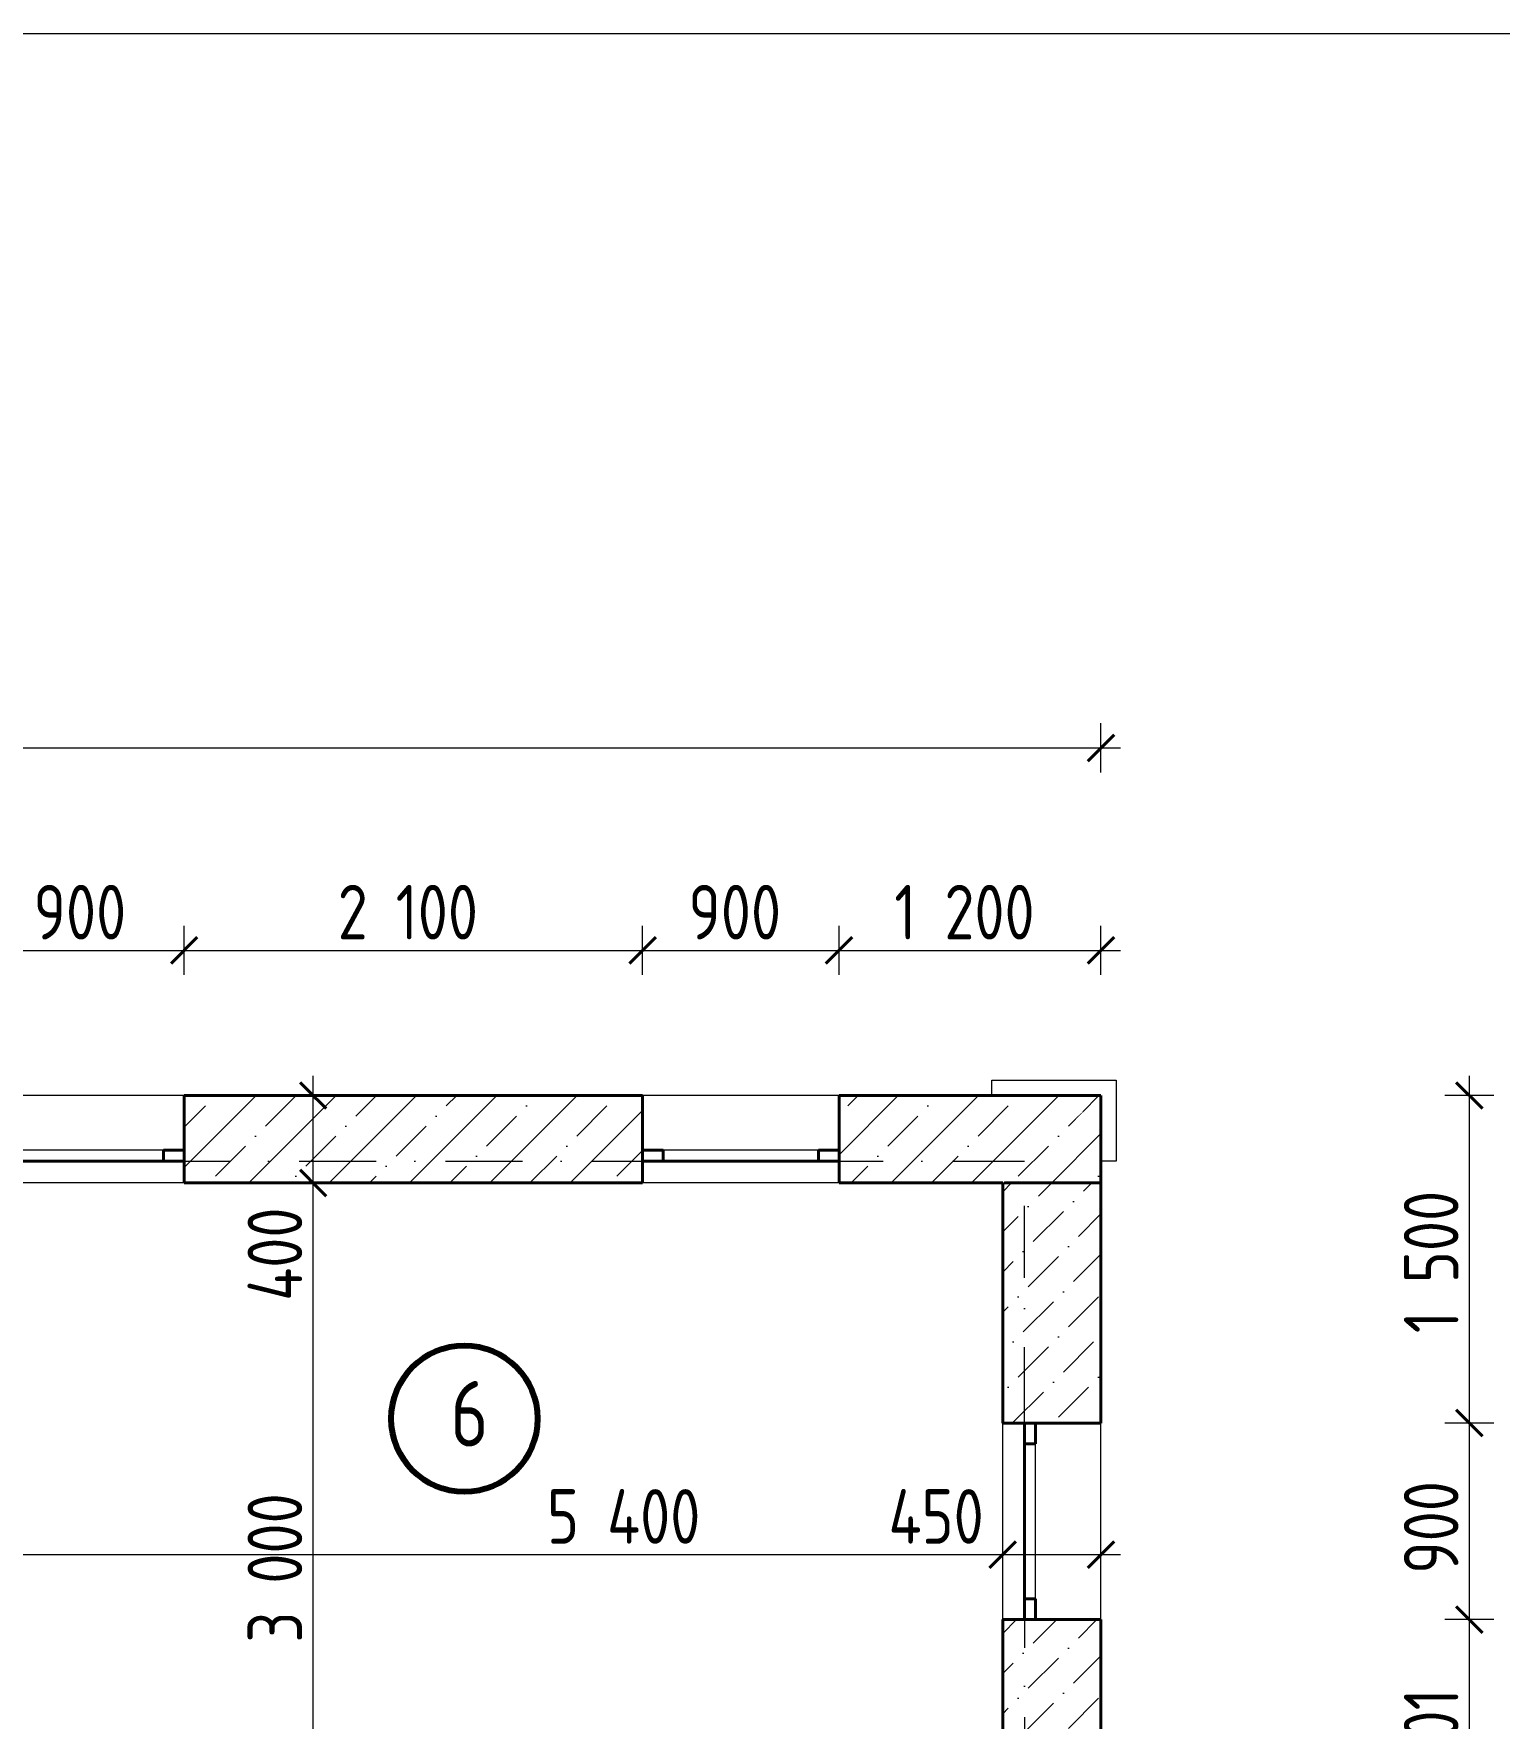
# Model space of a CAD drawing. Header units: feet. Extents: x -10410 to 374725, y -46422 to 88923.
# Drawn here: x 69351 to 76064, y 6849 to 14562 of the extents above; entities that cross this region are included whole.
import ezdxf
from ezdxf.enums import TextEntityAlignment as Align

# ---------------------------------------------------------------- set-up
doc = ezdxf.new("R2010")
doc.units = ezdxf.units.FT
doc.header["$MEASUREMENT"] = 0
doc.set_wipeout_variables(frame=1)
doc.linetypes.add('Wipeout_Contour', pattern=[1000, 0, -1000])
doc.linetypes.add('Штрихпунктирная', pattern=[670.277762, 352.777767, -176.388884, 0, -141.111112])
for name, color, linetype, lineweight in [('82323000_Ном._пера__1', 7, 'Continuous', 20), ('Аннотация - Общий_Ном._пера__41', 7, 'Continuous', 80), ('Интерьер - Мебель_Ном._пера__7', 7, 'Continuous', 20), ('Конструктив - Перекрытия_Ном._пера__21', 7, 'Continuous', 40), ('Конструктив - Стены Несущие_Ном._пера__21', 7, 'Continuous', 40), ('Окна ArchiCAD_Ном._пера__120', 7, 'Continuous', 5), ('Окна ArchiCAD_Ном._пера__21', 7, 'Continuous', 40), ('Размер - Общий_Ном._пера__120', 7, 'Continuous', 5), ('Размер - Общий_Ном._пера__21', 7, 'Continuous', 40), ('Элемент Модели - Оси_Ном._пера__1', 7, 'Continuous', 20)]:
    doc.layers.add(name, color=color, linetype=linetype, lineweight=lineweight)
for name, color, linetype in [('Интерьер - Мебель', 7, 'Continuous'), ('Конструктив - Перекрытия', 7, 'Continuous'), ('Конструктив - Стены Несущие', 7, 'Continuous'), ('Окна ArchiCAD', 7, 'Continuous'), ('Размер - Общий', 7, 'Continuous'), ('Элемент Модели - Оси', 7, 'Continuous')]:
    doc.layers.add(name, color=color, linetype=linetype)
for name, color, linetype, lineweight, true_color in [('Конструктив - Стены Несущие_Ном._пера__169', 7, 'Continuous', 5, 0x68b353), ('Конструктив - Стены Несущие_Ном._пера__170', 7, 'Continuous', 5, 0x9f9f00), ('Элемент Модели - Оси_Ном._пера__94', 7, 'Continuous', 5, 0xdc4f00)]:
    doc.layers.add(name, color=color, linetype=linetype, lineweight=lineweight, true_color=true_color)
doc.styles.add('СГЕНЕРИР_СТИЛЬ_1', font='arial.ttf')
doc.styles.add('СГЕНЕРИР_СТИЛЬ_2', font='CS_Gost2304.shx')
doc.dimstyles.new('СГЕНЕРИР_СТИЛЬ__1', dxfattribs={"dimtxt": 250, "dimasz": 114, "dimexe": 0.18, "dimexo": 0, "dimgap": 0.09, "dimtad": 1, "dimtih": 1, "dimtoh": 1, "dimdec": 0, "dimzin": 0, "dimdsep": 46, "dimtxsty": 'СГЕНЕРИР_СТИЛЬ_2', "dimblk": 'ARROWHEAD_6', "dimblk1": 'ARROWHEAD_6', "dimblk2": 'ARROWHEAD_6', "dimcen": 0.09, "dimclrd": 7, "dimclre": 7, "dimclrt": 7, "dimazin": 0, "dimtfac": 1, "dimtdec": 4, "dimtmove": 0, "dimatfit": 3, "dimfxl": 1, "dimtolj": 1, "dimtzin": 0, "dimarcsym": 0})
doc.dimstyles.new('СГЕНЕРИР_СТИЛЬ__2', dxfattribs={"dimtxt": 250, "dimasz": 114, "dimexe": 0.18, "dimexo": 0, "dimgap": 0.09, "dimtad": 1, "dimdec": 0, "dimzin": 0, "dimdsep": 46, "dimtxsty": 'СГЕНЕРИР_СТИЛЬ_2', "dimblk": 'ARROWHEAD_6', "dimblk1": 'ARROWHEAD_6', "dimblk2": 'ARROWHEAD_6', "dimcen": 0.09, "dimclrd": 7, "dimclre": 7, "dimclrt": 7, "dimazin": 0, "dimtfac": 1, "dimtdec": 4, "dimtmove": 0, "dimatfit": 3, "dimfxl": 1, "dimtolj": 1, "dimtzin": 0, "dimarcsym": 0})
doc.dimstyles.new('СГЕНЕРИР_СТИЛЬ__3', dxfattribs={"dimtxt": 250, "dimasz": 114, "dimexe": 0.18, "dimexo": 0, "dimgap": 0.09, "dimtad": 1, "dimtih": 1, "dimtoh": 1, "dimdec": 0, "dimzin": 0, "dimdsep": 46, "dimtxsty": 'СГЕНЕРИР_СТИЛЬ_2', "dimblk": 'ARROWHEAD_6', "dimblk1": 'ARROWHEAD_6', "dimblk2": 'ARROWHEAD_6', "dimcen": 0.09, "dimclrd": 7, "dimclre": 7, "dimclrt": 7, "dimazin": 0, "dimtfac": 1, "dimtdec": 4, "dimtmove": 2, "dimatfit": 3, "dimfxl": 1, "dimtolj": 1, "dimtzin": 0, "dimarcsym": 0})
pattern_1 = [(45, (0, 0), (-183.8478, 183.8478), []), (45, (-91.92, 91.92), (-183.8478, 183.8478), [195, -65, 0, -65])]
pattern_2 = [(45, (0, 0), (-183.8478, 183.8478), [195, -65, 0, -65]), (45, (22.98, 206.83), (-183.8478, 183.8478), [195, -65, 0, -65])]

# ---------------------------------------------------------------- blocks, each defined once
blk = doc.blocks.new('Перекрытие_12', base_point=(59489.9, 3250))
at = {"layer": 'Конструктив - Перекрытия_Ном._пера__21', "linetype": 'Continuous', "flags": 128}
blk.add_lwpolyline([(59489.9, 3250), (59839.4, 3250), (59839.4, 6200), (59489.9, 6200), (59489.9, 9400), (73889.9, 9400), (73889.9, 6200), (73495.6, 6200), (73495.6, 3250), (73889.9, 3250), (73889.9, 0), (68179, 0), (68179, -1641.6), (65190.7, -1641.6), (65190.7, 0), (59489.9, 0)], close=True, dxfattribs=at)
blk = doc.blocks.new('Окно 18_6')
at = {"layer": 'Окна ArchiCAD_Ном._пера__120', "linetype": 'Continuous'}
for p, q in [((-450, 300), (450, 300)), ((-355, 0), (355, 0)), ((355, -50), (-355, -50)), ((-450, -150), (450, -150))]:
    blk.add_line(p, q, dxfattribs=at)
at = {"layer": 'Окна ArchiCAD_Ном._пера__21', "linetype": 'Continuous'}
for p, q in [((-450, 0), (-355, 0)), ((-450, -50), (-450, 0)), ((-355, 0), (-355, -50)), ((355, -50), (355, 0)), ((355, 0), (450, 0)), ((450, -50), (450, 0)), ((-355, -50), (-450, -50)), ((450, -50), (355, -50))]:
    blk.add_line(p, q, dxfattribs=at)
blk = doc.blocks.new('Стена_40', base_point=(73889.9, 6200))
at = {"color": 254, "linetype": 'Wipeout_Contour', "lineweight": 0, "ltscale": 224064.018714}
blk.add_wipeout([(73789.9, 9300), (74239.9, 9300), (74239.9, 9700)], dxfattribs=at).dxf.layer = 'Конструктив - Стены Несущие'
at = {"color": 254, "linetype": 'Wipeout_Contour', "lineweight": 0, "ltscale": 445867.797714}
blk.add_wipeout([(73789.9, 6550), (74239.9, 6100), (74239.9, 7300.6), (73939.9, 7300.6), (73889.9, 7300.6), (73789.9, 7300.6)], dxfattribs=at).dxf.layer = 'Конструктив - Стены Несущие'
at = {"layer": 'Конструктив - Стены Несущие_Ном._пера__169', "linetype": 'Continuous'}
h = blk.add_hatch(dxfattribs=at)
h.set_pattern_fill('БЕТОН_01', color=256, style=0, pattern_type=2)
h.set_pattern_definition(pattern_2)
h.paths.add_polyline_path([(73789.9, 6550), (74239.9, 6100), (74239.9, 7300.6), (73939.9, 7300.6), (73889.9, 7300.6), (73789.9, 7300.6)])
at = {"layer": 'Конструктив - Стены Несущие_Ном._пера__170', "linetype": 'Continuous'}
h = blk.add_hatch(dxfattribs=at)
h.set_pattern_fill('ЖЕЛЕЗОБЕТОН', color=256, style=0, pattern_type=2)
h.set_pattern_definition(pattern_1)
h.paths.add_polyline_path([(73789.9, 9300), (74239.9, 9300), (74239.9, 9700)])
at = {"layer": 'Конструктив - Стены Несущие_Ном._пера__21', "linetype": 'Continuous'}
for p, q in [((73789.9, 7300.6), (73889.9, 7300.6)), ((73889.9, 7300.6), (73939.9, 7300.6)), ((73939.9, 7300.6), (74239.9, 7300.6))]:
    blk.add_line(p, q, dxfattribs=at)
at = {"layer": 'Конструктив - Стены Несущие_Ном._пера__21', "linetype": 'Continuous', "flags": 128}
for points in [[(73789.9, 7300.6), (73789.9, 6550)], [(74239.9, 6100), (74239.9, 7300.6)]]:
    blk.add_lwpolyline(points, dxfattribs=at)
at = {"color": 254, "linetype": 'Wipeout_Contour', "lineweight": 0, "ltscale": 446866.386555}
blk.add_wipeout([(73789.9, 9300), (73789.9, 8200.6), (73889.9, 8200.6), (73939.9, 8200.6), (74239.9, 8200.6), (74239.9, 9300)], dxfattribs=at).dxf.layer = 'Конструктив - Стены Несущие'
at = {"layer": 'Конструктив - Стены Несущие_Ном._пера__169', "linetype": 'Continuous'}
h = blk.add_hatch(dxfattribs=at)
h.set_pattern_fill('БЕТОН_01', color=256, style=0, pattern_type=2)
h.set_pattern_definition(pattern_2)
h.paths.add_polyline_path([(73789.9, 9300), (73789.9, 8200.6), (73889.9, 8200.6), (73939.9, 8200.6), (74239.9, 8200.6), (74239.9, 9300)])
at = {"layer": 'Конструктив - Стены Несущие_Ном._пера__21', "linetype": 'Continuous'}
for p, q in [((74239.9, 9300), (73789.9, 9300)), ((73789.9, 8200.6), (73889.9, 8200.6)), ((73889.9, 8200.6), (73939.9, 8200.6)), ((73939.9, 8200.6), (74239.9, 8200.6))]:
    blk.add_line(p, q, dxfattribs=at)
at = {"layer": 'Конструктив - Стены Несущие_Ном._пера__21', "linetype": 'Continuous', "flags": 128}
for points in [[(74239.9, 9700), (74239.9, 9300)], [(73789.9, 9300), (73789.9, 8200.6)], [(74239.9, 8200.6), (74239.9, 9300)]]:
    blk.add_lwpolyline(points, dxfattribs=at)
at = {"layer": 'Окна ArchiCAD', "color": 21, "linetype": 'Continuous', "lineweight": 30, "true_color": 0xff9955, "xscale": -1, "zscale": 1000, "rotation": 270}
blk.add_blockref('Окно 18_6', (73939.9, 7750.6), dxfattribs=at)
blk = doc.blocks.new('Окно 18_3')
at = {"layer": 'Окна ArchiCAD_Ном._пера__120', "linetype": 'Continuous'}
for p, q in [((-450, 250), (450, 250)), ((-355, 0), (355, 0)), ((355, -50), (-355, -50)), ((-450, -150), (450, -150))]:
    blk.add_line(p, q, dxfattribs=at)
at = {"layer": 'Окна ArchiCAD_Ном._пера__21', "linetype": 'Continuous'}
for p, q in [((-450, 0), (-355, 0)), ((-450, -50), (-450, 0)), ((-355, 0), (-355, -50)), ((355, -50), (355, 0)), ((355, 0), (450, 0)), ((450, -50), (450, 0)), ((-355, -50), (-450, -50)), ((450, -50), (355, -50))]:
    blk.add_line(p, q, dxfattribs=at)
blk = doc.blocks.new('Стена_52', base_point=(73889.9, 9400))
at = {"color": 254, "linetype": 'Wipeout_Contour', "lineweight": 0, "ltscale": 573742.360759}
blk.add_wipeout([(70040.8, 9400), (70040.8, 9300), (72140.3, 9300), (72140.3, 9400), (72140.3, 9450), (72140.3, 9700), (70040.8, 9700), (70040.8, 9450)], dxfattribs=at).dxf.layer = 'Конструктив - Стены Несущие'
at = {"color": 254, "linetype": 'Wipeout_Contour', "lineweight": 0, "ltscale": 443849.201854}
blk.add_wipeout([(74239.9, 9700), (73040.3, 9700), (73040.3, 9450), (73040.3, 9400), (73040.3, 9300), (73789.9, 9300)], dxfattribs=at).dxf.layer = 'Конструктив - Стены Несущие'
at = {"layer": 'Конструктив - Стены Несущие_Ном._пера__170', "linetype": 'Continuous'}
h = blk.add_hatch(dxfattribs=at)
h.set_pattern_fill('ЖЕЛЕЗОБЕТОН', color=256, style=0, pattern_type=2)
h.set_pattern_definition(pattern_1)
h.paths.add_polyline_path([(70040.8, 9400), (70040.8, 9300), (72140.3, 9300), (72140.3, 9400), (72140.3, 9450), (72140.3, 9700), (70040.8, 9700), (70040.8, 9450)])
h = blk.add_hatch(dxfattribs=at)
h.set_pattern_fill('ЖЕЛЕЗОБЕТОН', color=256, style=0, pattern_type=2)
h.set_pattern_definition(pattern_1)
h.paths.add_polyline_path([(74239.9, 9700), (73040.3, 9700), (73040.3, 9450), (73040.3, 9400), (73040.3, 9300), (73789.9, 9300)])
at = {"layer": 'Конструктив - Стены Несущие_Ном._пера__21', "linetype": 'Continuous'}
for p, q in [((70040.8, 9450), (70040.8, 9700)), ((72140.3, 9450), (72140.3, 9700)), ((73040.3, 9450), (73040.3, 9700)), ((70040.8, 9400), (70040.8, 9450)), ((72140.3, 9400), (72140.3, 9450)), ((73040.3, 9400), (73040.3, 9450)), ((70040.8, 9300), (70040.8, 9400)), ((72140.3, 9300), (72140.3, 9400)), ((73040.3, 9300), (73040.3, 9400))]:
    blk.add_line(p, q, dxfattribs=at)
at = {"layer": 'Конструктив - Стены Несущие_Ном._пера__21', "linetype": 'Continuous', "flags": 128}
for points in [[(72140.3, 9700), (70040.8, 9700)], [(74239.9, 9700), (73040.3, 9700)], [(70040.8, 9300), (72140.3, 9300)], [(73040.3, 9300), (73789.9, 9300)]]:
    blk.add_lwpolyline(points, dxfattribs=at)
at = {"layer": 'Окна ArchiCAD', "color": 21, "linetype": 'Continuous', "lineweight": 30, "true_color": 0xff9955, "xscale": -1, "zscale": 1000}
for p in [(69590.8, 9450), (72590.3, 9450)]:
    blk.add_blockref('Окно 18_3', p, dxfattribs=at)
blk = doc.blocks.new('Руст Угловой 18')
at = {"layer": 'Интерьер - Мебель_Ном._пера__7', "linetype": 'Continuous'}
for p, q in [((70, 300), (0, 300)), ((0, 300), (0, 0)), ((70, -70), (70, 300)), ((0, 0), (-500, 0)), ((-500, 0), (-500, -70)), ((-500, -70), (70, -70))]:
    blk.add_line(p, q, dxfattribs=at)
blk = doc.blocks.new('Стандартный Маркер Сетки')
at = {"layer": 'Элемент Модели - Оси_Ном._пера__94', "linetype": 'Штрихпунктирная'}
for p, q in [((1000, 0), (17400, 0)), ((17400, 0), (18400, 0))]:
    blk.add_line(p, q, dxfattribs=at)
at = {"layer": 'Элемент Модели - Оси_Ном._пера__1', "style": 'СГЕНЕРИР_СТИЛЬ_1'}
blk.add_attdef('AC_MarkerText_1', text='', height=350, dxfattribs=at).set_placement((-500, 20.0005), align=Align.MIDDLE_CENTER)
blk = doc.blocks.new('Стандартный Маркер Сетки_5')
at = {"layer": 'Элемент Модели - Оси_Ном._пера__94', "linetype": 'Штрихпунктирная'}
for q in [(0, 0), (15208.9, 0)]:
    blk.add_line((1000, 0), q, dxfattribs=at)
at = {"layer": 'Элемент Модели - Оси_Ном._пера__1', "style": 'СГЕНЕРИР_СТИЛЬ_1'}
blk.add_attdef('AC_MarkerText_1', text='', height=350, rotation=90, dxfattribs=at).set_placement((16708.9, 20), align=Align.MIDDLE_CENTER)
blk = doc.blocks.new('*D502')
at = {"layer": 'Размер - Общий_Ном._пера__120', "linetype": 'Continuous', "transparency": 16777216}
for p, q in [((76039.6, 7300.6), (75814.6, 7300.6)), ((75927.1, 6100), (75927.1, 7300.6)), ((76039.6, 6100), (75814.6, 6100))]:
    blk.add_line(p, q, dxfattribs=at)
at = {"layer": 'Размер - Общий_Ном._пера__21', "linetype": 'Continuous', "transparency": 16777216}
for p, q in [((75867.1, 7360.6), (75987.1, 7240.6)), ((75867.1, 6160), (75987.1, 6040))]:
    blk.add_line(p, q, dxfattribs=at)
at = {"layer": 'Размер - Общий_Ном._пера__120', "transparency": 16777216, "insert": (75877.1, 6380.3), "char_height": 250, "attachment_point": 7, "rotation": 90, "style": 'СГЕНЕРИР_СТИЛЬ_2'}
blk.add_mtext('\\A1;{\\FCS_Gost2304.shx|c204;1\xa0201}', dxfattribs=at)
blk = doc.blocks.new('ARROWHEAD_6')
at = {"color": 0, "linetype": 'Continuous', "lineweight": 0}
for p, q in [((0, 0), (-1, 0)), ((-0.5, -0.5), (0.5, 0.5))]:
    blk.add_line(p, q, dxfattribs=at)
blk = doc.blocks.new('*D503')
at = {"layer": 'Размер - Общий_Ном._пера__120', "linetype": 'Continuous', "transparency": 16777216}
for p, q in [((76039.6, 8200.6), (75814.6, 8200.6)), ((75927.1, 7300.6), (75927.1, 8200.6)), ((76039.6, 7300.6), (75814.6, 7300.6))]:
    blk.add_line(p, q, dxfattribs=at)
at = {"layer": 'Размер - Общий_Ном._пера__21', "linetype": 'Continuous', "transparency": 16777216}
for p, q in [((75867.1, 8260.6), (75987.1, 8140.6)), ((75867.1, 7360.6), (75987.1, 7240.6))]:
    blk.add_line(p, q, dxfattribs=at)
at = {"layer": 'Размер - Общий_Ном._пера__120', "transparency": 16777216, "insert": (75877.1, 7510.6), "char_height": 250, "attachment_point": 7, "rotation": 90, "style": 'СГЕНЕРИР_СТИЛЬ_2'}
blk.add_mtext('\\A1;{\\FCS_Gost2304.shx|c204;900}', dxfattribs=at)
blk = doc.blocks.new('*D504')
at = {"layer": 'Размер - Общий_Ном._пера__120', "linetype": 'Continuous', "transparency": 16777216}
for p, q in [((75927.1, 9700), (75927.1, 9790)), ((76039.6, 9700), (75814.6, 9700)), ((75927.1, 8200.6), (75927.1, 9700)), ((76039.6, 8200.6), (75814.6, 8200.6))]:
    blk.add_line(p, q, dxfattribs=at)
at = {"layer": 'Размер - Общий_Ном._пера__21', "linetype": 'Continuous', "transparency": 16777216}
for p, q in [((75987.1, 9640), (75867.1, 9760)), ((75867.1, 8260.6), (75987.1, 8140.6))]:
    blk.add_line(p, q, dxfattribs=at)
at = {"layer": 'Размер - Общий_Ном._пера__120', "transparency": 16777216, "insert": (75877.1, 8612.1), "char_height": 250, "attachment_point": 7, "rotation": 90, "style": 'СГЕНЕРИР_СТИЛЬ_2'}
blk.add_mtext('\\A1;{\\FCS_Gost2304.shx|c204;1 500}', dxfattribs=at)
blk = doc.blocks.new('*D514')
at = {"layer": 'Размер - Общий_Ном._пера__120', "linetype": 'Continuous', "transparency": 16777216}
for p, q in [((69140.8, 10252.1), (69140.8, 10477.1)), ((70040.8, 10252.1), (70040.8, 10477.1)), ((69140.8, 10364.6), (70040.8, 10364.6))]:
    blk.add_line(p, q, dxfattribs=at)
at = {"layer": 'Размер - Общий_Ном._пера__21', "linetype": 'Continuous', "transparency": 16777216}
for p, q in [((69200.8, 10424.6), (69080.8, 10304.6)), ((70100.8, 10424.6), (69980.8, 10304.6))]:
    blk.add_line(p, q, dxfattribs=at)
at = {"layer": 'Размер - Общий_Ном._пера__120', "transparency": 16777216, "insert": (69350.8, 10414.6), "char_height": 250, "attachment_point": 7, "style": 'СГЕНЕРИР_СТИЛЬ_2'}
blk.add_mtext('\\A1;{\\FCS_Gost2304.shx|c204;900}', dxfattribs=at)
blk = doc.blocks.new('*D515')
at = {"layer": 'Размер - Общий_Ном._пера__120', "linetype": 'Continuous', "transparency": 16777216}
for p, q in [((70040.8, 10252.1), (70040.8, 10477.1)), ((72140.3, 10252.1), (72140.3, 10477.1)), ((70040.8, 10364.6), (72140.3, 10364.6))]:
    blk.add_line(p, q, dxfattribs=at)
at = {"layer": 'Размер - Общий_Ном._пера__21', "linetype": 'Continuous', "transparency": 16777216}
for p, q in [((70100.8, 10424.6), (69980.8, 10304.6)), ((72200.3, 10424.6), (72080.3, 10304.6))]:
    blk.add_line(p, q, dxfattribs=at)
at = {"layer": 'Размер - Общий_Ном._пера__120', "transparency": 16777216, "insert": (70743.9, 10414.6), "char_height": 250, "attachment_point": 7, "style": 'СГЕНЕРИР_СТИЛЬ_2'}
blk.add_mtext('\\A1;{\\FCS_Gost2304.shx|c204;2\xa0100}', dxfattribs=at)
blk = doc.blocks.new('*D516')
at = {"layer": 'Размер - Общий_Ном._пера__120', "linetype": 'Continuous', "transparency": 16777216}
for p, q in [((72140.3, 10252.1), (72140.3, 10477.1)), ((73040.3, 10252.1), (73040.3, 10477.1)), ((72140.3, 10364.6), (73040.3, 10364.6))]:
    blk.add_line(p, q, dxfattribs=at)
at = {"layer": 'Размер - Общий_Ном._пера__21', "linetype": 'Continuous', "transparency": 16777216}
for p, q in [((72200.3, 10424.6), (72080.3, 10304.6)), ((73100.3, 10424.6), (72980.3, 10304.6))]:
    blk.add_line(p, q, dxfattribs=at)
at = {"layer": 'Размер - Общий_Ном._пера__120', "transparency": 16777216, "insert": (72350.3, 10414.6), "char_height": 250, "attachment_point": 7, "style": 'СГЕНЕРИР_СТИЛЬ_2'}
blk.add_mtext('\\A1;{\\FCS_Gost2304.shx|c204;900}', dxfattribs=at)
blk = doc.blocks.new('*D517')
at = {"layer": 'Размер - Общий_Ном._пера__120', "linetype": 'Continuous', "transparency": 16777216}
for p, q in [((73040.3, 10252.1), (73040.3, 10477.1)), ((74239.9, 10252.1), (74239.9, 10477.1)), ((73040.3, 10364.6), (74239.9, 10364.6)), ((74239.9, 10364.6), (74329.9, 10364.6))]:
    blk.add_line(p, q, dxfattribs=at)
at = {"layer": 'Размер - Общий_Ном._пера__21', "linetype": 'Continuous', "transparency": 16777216}
for p, q in [((73100.3, 10424.6), (72980.3, 10304.6)), ((74179.9, 10304.6), (74299.9, 10424.6))]:
    blk.add_line(p, q, dxfattribs=at)
at = {"layer": 'Размер - Общий_Ном._пера__120', "transparency": 16777216, "insert": (73293.4, 10414.6), "char_height": 250, "attachment_point": 7, "style": 'СГЕНЕРИР_СТИЛЬ_2'}
blk.add_mtext('\\A1;{\\FCS_Gost2304.shx|c204;1\xa0200}', dxfattribs=at)
blk = doc.blocks.new('*D518')
at = {"layer": 'Размер - Общий_Ном._пера__120', "linetype": 'Continuous', "transparency": 16777216}
for p, q in [((59139.9, 11179.1), (59139.9, 11404.1)), ((74239.9, 11179.1), (74239.9, 11404.1)), ((59049.9, 11291.6), (59139.9, 11291.6)), ((59139.9, 11291.6), (74239.9, 11291.6)), ((74239.9, 11291.6), (74329.9, 11291.6))]:
    blk.add_line(p, q, dxfattribs=at)
at = {"layer": 'Размер - Общий_Ном._пера__21', "linetype": 'Continuous', "transparency": 16777216}
for p, q in [((59199.9, 11351.6), (59079.9, 11231.6)), ((74179.9, 11231.6), (74299.9, 11351.6))]:
    blk.add_line(p, q, dxfattribs=at)
at = {"layer": 'Размер - Общий_Ном._пера__120', "transparency": 16777216, "insert": (66298.3, 11341.6), "char_height": 250, "attachment_point": 7, "style": 'СГЕНЕРИР_СТИЛЬ_2'}
blk.add_mtext('\\A1;{\\FCS_Gost2304.shx|c204;15\xa0100}', dxfattribs=at)
blk = doc.blocks.new('*D529')
at = {"layer": 'Размер - Общий_Ном._пера__120', "linetype": 'Continuous', "transparency": 16777216}
for p, q in [((68389.8, 7485.5), (68389.8, 7710.5)), ((73789.9, 7485.5), (73789.9, 7710.5)), ((68389.8, 7598), (73789.9, 7598))]:
    blk.add_line(p, q, dxfattribs=at)
at = {"layer": 'Размер - Общий_Ном._пера__21', "linetype": 'Continuous', "transparency": 16777216}
for p, q in [((68449.8, 7658), (68329.8, 7538)), ((73849.9, 7658), (73729.9, 7538))]:
    blk.add_line(p, q, dxfattribs=at)
at = {"layer": 'Размер - Общий_Ном._пера__120', "transparency": 16777216, "char_height": 250, "attachment_point": 7, "style": 'СГЕНЕРИР_СТИЛЬ_2'}
for s, insert in [('\\A1;{\\FCS_Gost2304.shx|c204;5\xa0400}', (71702.7, 7648)), ('\\A1;{\\FCS_Gost2304.shx|c204;450}', (73266.8, 7648))]:
    blk.add_mtext(s, dxfattribs=dict(at, insert=insert))
blk = doc.blocks.new('*D530')
at = {"layer": 'Размер - Общий_Ном._пера__120', "linetype": 'Continuous', "transparency": 16777216}
for p, q in [((73789.9, 7485.5), (73789.9, 7710.5)), ((74239.9, 7485.5), (74239.9, 7710.5)), ((73789.9, 7598), (74239.9, 7598)), ((74239.9, 7598), (74329.9, 7598))]:
    blk.add_line(p, q, dxfattribs=at)
at = {"layer": 'Размер - Общий_Ном._пера__21', "linetype": 'Continuous', "transparency": 16777216}
for p, q in [((73849.9, 7658), (73729.9, 7538)), ((74179.9, 7538), (74299.9, 7658))]:
    blk.add_line(p, q, dxfattribs=at)
blk = doc.blocks.new('*D548')
at = {"layer": 'Размер - Общий_Ном._пера__120', "linetype": 'Continuous', "transparency": 16777216}
for p, q in [((70743.7, 9300), (70518.7, 9300)), ((70631.2, 6300), (70631.2, 9300)), ((70743.7, 6300), (70518.7, 6300))]:
    blk.add_line(p, q, dxfattribs=at)
at = {"layer": 'Размер - Общий_Ном._пера__21', "linetype": 'Continuous', "transparency": 16777216}
for p, q in [((70571.2, 9360), (70691.2, 9240)), ((70571.2, 6360), (70691.2, 6240))]:
    blk.add_line(p, q, dxfattribs=at)
at = {"layer": 'Размер - Общий_Ном._пера__120', "transparency": 16777216, "char_height": 250, "attachment_point": 7, "rotation": 90, "style": 'СГЕНЕРИР_СТИЛЬ_2'}
for s, insert in [('\\A1;{\\FCS_Gost2304.shx|c204;400}', (70581.2, 8760)), ('\\A1;{\\FCS_Gost2304.shx|c204;3\xa0000}', (70581.2, 7195.2))]:
    blk.add_mtext(s, dxfattribs=dict(at, insert=insert))
blk = doc.blocks.new('*D549')
at = {"layer": 'Размер - Общий_Ном._пера__120', "linetype": 'Continuous', "transparency": 16777216}
for p, q in [((70631.2, 9700), (70631.2, 9790)), ((70743.7, 9700), (70518.7, 9700)), ((70631.2, 9300), (70631.2, 9700)), ((70743.7, 9300), (70518.7, 9300))]:
    blk.add_line(p, q, dxfattribs=at)
at = {"layer": 'Размер - Общий_Ном._пера__21', "linetype": 'Continuous', "transparency": 16777216}
for p, q in [((70691.2, 9640), (70571.2, 9760)), ((70571.2, 9360), (70691.2, 9240))]:
    blk.add_line(p, q, dxfattribs=at)

msp = doc.modelspace()

# ---------------------------------------------------------------- linework, layer by layer
at = {"layer": '82323000_Ном._пера__1', "linetype": 'Continuous'}
msp.add_line((90523.70904, 14561.56007), (51080.16093, 14561.56007), dxfattribs=at)
at = {"layer": 'Аннотация - Общий_Ном._пера__41', "linetype": 'Continuous'}
msp.add_circle((71323.92161, 8220.54396), 335.02577, dxfattribs=at)

# ---------------------------------------------------------------- block references
at = {"layer": 'Конструктив - Перекрытия', "linetype": 'Continuous'}
msp.add_blockref('Перекрытие_12', (59489.8631, 3249.99987), dxfattribs=at)

# ---------------------------------------------------------------- texts
at = {"layer": 'Размер - Общий_Ном._пера__120', "linetype": 'Continuous', "insert": (71259.92123, 8093.27094), "char_height": 300, "attachment_point": 7, "style": 'СГЕНЕРИР_СТИЛЬ_2'}
msp.add_mtext('\\A1;{\\FCS_Gost2304.shx;6}', dxfattribs=at)

# ---------------------------------------------------------------- next in the draw order: block references
at = {"layer": 'Конструктив - Стены Несущие'}
msp.add_blockref('Стена_40', (73889.8631, 6200.03915), dxfattribs=at)

# ---------------------------------------------------------------- next in the draw order: block references
msp.add_blockref('Стена_52', (73889.8631, 9400), dxfattribs=at)
at = {"layer": 'Элемент Модели - Оси', "color": 8, "linetype": 'Continuous', "lineweight": 20, "zscale": 1000, "rotation": 270}
msp.add_blockref('Стандартный Маркер Сетки_5', (73889.8631, 9195.1876), dxfattribs=at)

# ---------------------------------------------------------------- next in the draw order: dimensions: what is measured, and where the dimension line sits
at = {"layer": 'Размер - Общий', "linetype": 'Continuous'}
for base, p1, p2, dimstyle, picture, middle in [((73789.8631, 7598.02184), (68389.82843, 7800.01958), (73789.8631, 7800.01958), 'СГЕНЕРИР_СТИЛЬ__3', '*D529', (72130.14049, 7773.02184)), ((74239.8631, 7598.02184), (73789.8631, 7800.01958), (74239.8631, 7800.01958), 'СГЕНЕРИР_СТИЛЬ__1', '*D530', (73551.40312, 7773.02184))]:
    dim = msp.add_linear_dim(base=base, p1=p1, p2=p2, dimstyle=dimstyle, dxfattribs=at)
    dim.commit()
    dim.dimension.update_dxf_attribs({"geometry": picture, "text_midpoint": middle, "dimtype": 160})
for base, p1, p2, picture, middle in [((75927.10265, 8200.63147), (74239.8631, 7300.63147), (74239.8631, 8200.63147), '*D503', (75752.10265, 7795.20272)), ((75927.10265, 7300.63147), (74239.8631, 6100.03915), (74239.8631, 7300.63147), '*D502', (75752.10265, 6807.76282))]:
    dim = msp.add_linear_dim(base=base, p1=p1, p2=p2, angle=90, dimstyle='СГЕНЕРИР_СТИЛЬ__2', dxfattribs=at)
    dim.commit()
    dim.dimension.update_dxf_attribs({"geometry": picture, "text_midpoint": middle, "dimtype": 160, "text_rotation": 90})

# ---------------------------------------------------------------- next in the draw order: block references
at = {"layer": 'Интерьер - Мебель', "color": 214, "linetype": 'Continuous', "lineweight": 20, "xscale": -1, "zscale": 1000, "rotation": 180}
msp.add_blockref('Руст Угловой 18', (74239.8631, 9700), dxfattribs=at)
at = {"layer": 'Элемент Модели - Оси', "color": 8, "linetype": 'Continuous', "lineweight": 20, "zscale": 1000}
msp.add_blockref('Стандартный Маркер Сетки', (55489.8631, 9400), dxfattribs=at)

# ---------------------------------------------------------------- next in the draw order: dimensions: what is measured, and where the dimension line sits
at = {"layer": 'Размер - Общий', "linetype": 'Continuous'}
for base, p1, p2, picture, middle in [((74239.8631, 11291.56861), (59139.8631, 9700), (74239.8631, 9700), '*D518', (66820.63308, 11466.56861)), ((72140.31523, 10364.56775), (70040.7596, 9700), (72140.31523, 9700), '*D515', (71171.29867, 10539.56775)), ((74239.8631, 10364.56775), (73040.31523, 9700), (74239.8631, 9700), '*D517', (73720.85042, 10539.56775)), ((70040.7596, 10364.56775), (69140.7596, 9700), (70040.7596, 9700), '*D514', (69635.33085, 10539.56775)), ((73040.31523, 10364.56775), (72140.31523, 9700), (73040.31523, 9700), '*D516', (72634.88649, 10539.56775))]:
    dim = msp.add_linear_dim(base=base, p1=p1, p2=p2, dimstyle='СГЕНЕРИР_СТИЛЬ__1', dxfattribs=at)
    dim.commit()
    dim.dimension.update_dxf_attribs({"geometry": picture, "text_midpoint": middle, "dimtype": 160})
for base, p1, p2, picture, middle in [((70631.20521, 9700), (66689.8631, 9300), (66689.8631, 9700), '*D549', (70456.20521, 9044.57)), ((70631.20521, 9300), (68739.62674, 6300.03915), (66689.8631, 9300), '*D548', (70456.20521, 7622.59831))]:
    dim = msp.add_linear_dim(base=base, p1=p1, p2=p2, angle=90, dimstyle='СГЕНЕРИР_СТИЛЬ__2', dxfattribs=at)
    dim.commit()
    dim.dimension.update_dxf_attribs({"geometry": picture, "text_midpoint": middle, "dimtype": 160, "text_rotation": 90})
dim = msp.add_linear_dim(base=(75927.10265, 9700), p1=(74239.8631, 8200.63147), p2=(74239.8631, 9700), angle=90, text='1 500', dimstyle='СГЕНЕРИР_СТИЛЬ__2', dxfattribs=at)
dim.commit()
dim.dimension.update_dxf_attribs({"geometry": '*D504', "text_midpoint": (75752.10265, 9039.56198), "dimtype": 160, "text_rotation": 90})

doc.saveas('drawing.dxf')
